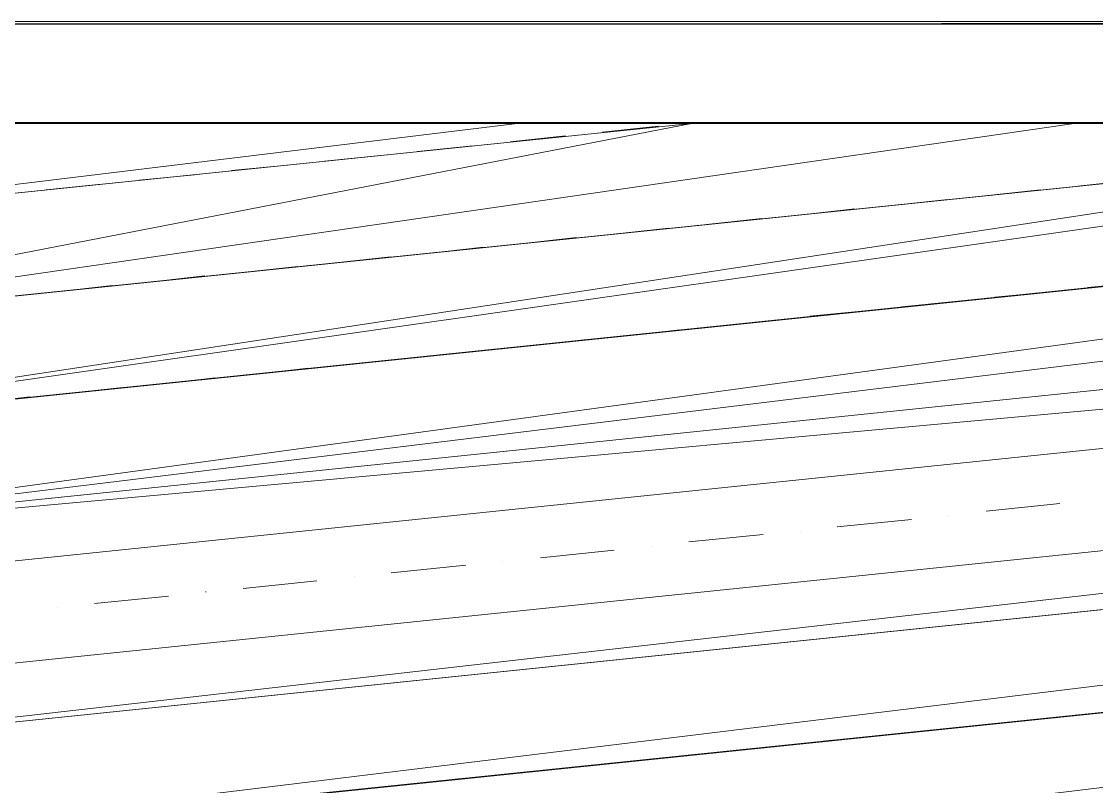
# Model space of a CAD drawing. Header units: inches. Extents: x -0.6 to 32.5, y 0.8 to 22.6.
# Drawn here: x 6.371 to 8.991, y 20.726 to 22.591 of the extents above; entities that cross this region are included whole.
import ezdxf

# ---------------------------------------------------------------- set-up
doc = ezdxf.new("R2010")
doc.units = ezdxf.units.IN
doc.header["$MEASUREMENT"] = 0
doc.layers.add('PDF_Geometry', color=7, linetype='Continuous', true_color=0xa5a5a5)

msp = doc.modelspace()

# ---------------------------------------------------------------- linework, layer by layer
at = {"layer": 'PDF_Geometry', "color": 7, "lineweight": 0}
for points in [[(32.4989, 22.5905), (0.6506, 22.5839), (0.6439, 22.5905), (32.4989, 22.5905)], [(32.4989, 22.5839), (32.4989, 22.5905), (0.6506, 22.5839), (32.4989, 22.5839)], [(27.7256, 16.1206), (27.7256, 22.3439), (0.8839, 22.3439), (0.8839, 16.1206), (27.7256, 16.1206)]]:
    msp.add_lwpolyline(points, dxfattribs=at)
at = {"layer": 'PDF_Geometry', "color": 7, "lineweight": 25}
msp.add_lwpolyline([(27.7256, 1.0256), (27.7256, 22.3439), (0.8839, 22.3439), (0.8839, 1.0256), (27.7256, 1.0256)], dxfattribs=at)
at = {"layer": 'PDF_Geometry', "color": 254, "lineweight": 0, "true_color": 0xdcdcdc}
for points in [[(5.0772, 22.0406), (5.2439, 21.8072), (8.0039, 22.3422), (5.0772, 22.0406)], [(5.1022, 21.7922), (5.2689, 21.5589), (10.4289, 22.3422), (5.1022, 21.7922)], [(5.1272, 21.5439), (5.2956, 21.3106), (12.8556, 22.3422), (5.1272, 21.5439)], [(15.2806, 22.3422), (16.6672, 22.3422), (5.1539, 21.2956), (15.2806, 22.3422)], [(16.6672, 22.3422), (5.1539, 21.2956), (5.1689, 21.1539), (16.6672, 22.3422)], [(5.2089, 20.7656), (18.9772, 22.3305), (5.1939, 20.9072), (5.2089, 20.7656)], [(18.9922, 22.1889), (5.2089, 20.7656), (18.9772, 22.3305), (18.9922, 22.1889)], [(5.2172, 22.0556), (5.5772, 22.3422), (7.5789, 22.3422), (5.2172, 22.0556)], [(7.5789, 22.3422), (8.0039, 22.3422), (5.2172, 22.0556), (7.5789, 22.3422)], [(5.2439, 21.8072), (8.0039, 22.3422), (8.9372, 22.3422), (5.2439, 21.8072)], [(8.9372, 22.3422), (10.4289, 22.3422), (5.2439, 21.8072), (8.9372, 22.3422)], [(5.2689, 21.5589), (10.4289, 22.3422), (10.7606, 22.3422), (5.2689, 21.5589)], [(5.2689, 21.5589), (11.7956, 22.2339), (10.7606, 22.3422), (5.2689, 21.5589)], [(5.2956, 21.3106), (12.8556, 22.3422), (13.7572, 22.3422), (5.2956, 21.3106)], [(13.7572, 22.3422), (15.2806, 22.3422), (5.2956, 21.3106), (13.7572, 22.3422)], [(18.8506, 22.1739), (5.2089, 20.7656), (5.3756, 20.5306), (18.8506, 22.1739)], [(18.8506, 22.1739), (19.0172, 21.9405), (5.3756, 20.5306), (18.8506, 22.1739)], [(5.2606, 20.2689), (19.0172, 21.9406), (5.2339, 20.5172), (5.2606, 20.2689)]]:
    msp.add_lwpolyline(points, dxfattribs=at)
at = {"layer": 'PDF_Geometry', "lineweight": 0}
for points in [[(5.1539, 21.2956), (15.2806, 22.3422)], [(5.1689, 21.1539), (16.6672, 22.3422)], [(5.1689, 21.1539), (16.6672, 22.3422)], [(5.1689, 21.1539), (16.6672, 22.3422)], [(5.1939, 20.9072), (18.9772, 22.3305)], [(7.7872, 22.3206), (7.9239, 22.3356)], [(7.5622, 22.2972), (7.6972, 22.3122)], [(7.3356, 22.2739), (7.4706, 22.2872)], [(7.1089, 22.2506), (7.2456, 22.2639)], [(6.8822, 22.2272), (7.0189, 22.2406)], [(6.6572, 22.2039), (6.7922, 22.2172)], [(8.9456, 22.1889), (9.0806, 22.2039)], [(5.2089, 20.7656), (18.9922, 22.1889)], [(6.4306, 22.1806), (6.5656, 22.1939)], [(8.7189, 22.1656), (8.8539, 22.1806)], [(8.4922, 22.1422), (8.6289, 22.1572)], [(8.2656, 22.1189), (8.4022, 22.1339)], [(8.0406, 22.0956), (8.1756, 22.1106)], [(7.8139, 22.0722), (7.9489, 22.0872)], [(7.5872, 22.0489), (7.7239, 22.0639)], [(7.1356, 22.0022), (7.2706, 22.0172)], [(7.3606, 22.0256), (7.4972, 22.0406)], [(6.9089, 21.9789), (7.0439, 21.9939)], [(6.6822, 21.9556), (6.8172, 21.9706)], [(6.4556, 21.9322), (6.5922, 21.9472)], [(8.9706, 21.9422), (9.1056, 21.9556)], [(8.7439, 21.9189), (8.8806, 21.9322)], [(8.2922, 21.8722), (8.4272, 21.8856)], [(8.5172, 21.8956), (8.6539, 21.9089)], [(8.0656, 21.8472), (8.2006, 21.8622)], [(7.8389, 21.8239), (7.9756, 21.8389)], [(7.6122, 21.8006), (7.7489, 21.8156)], [(7.3872, 21.7772), (7.5222, 21.7922)], [(7.1606, 21.7539), (7.2956, 21.7689)], [(6.9339, 21.7306), (7.0706, 21.7455)], [(6.7072, 21.7072), (6.8439, 21.7222)], [(6.2556, 21.6606), (6.3906, 21.6756)], [(6.4822, 21.6839), (6.6172, 21.6989)], [(8.7222, 21.3972), (8.9022, 21.4156)], [(8.6306, 21.3872), (8.6306, 21.3872)], [(8.3589, 21.3589), (8.5406, 21.3772)], [(7.9972, 21.3222), (8.1789, 21.3405)], [(8.2689, 21.3489), (8.2689, 21.3489)], [(7.9072, 21.3122), (7.9072, 21.3122)], [(7.6356, 21.2839), (7.8156, 21.3022)], [(7.2722, 21.2472), (7.4539, 21.2656)], [(7.5439, 21.2756), (7.5439, 21.2756)], [(7.1822, 21.2372), (7.1822, 21.2372)], [(6.9106, 21.2089), (7.0906, 21.2272)], [(6.5489, 21.1722), (6.7289, 21.1905)], [(6.8189, 21.2005), (6.8206, 21.2005)], [(6.4572, 21.1622), (6.4572, 21.1622)], [(8.8906, 20.8939), (9.0256, 20.9089)], [(8.4372, 20.8472), (8.5739, 20.8622)], [(8.6639, 20.8706), (8.7989, 20.8856)], [(8.2106, 20.8239), (8.3472, 20.8389)], [(7.9856, 20.8006), (8.1206, 20.8156)], [(7.7589, 20.7772), (7.8939, 20.7922)], [(7.5322, 20.7539), (7.6689, 20.7689)], [(7.3056, 20.7306), (7.4422, 20.7455)]]:
    msp.add_lwpolyline(points, dxfattribs=at)
at = {"layer": 'PDF_Geometry', "color": 9, "lineweight": 5, "true_color": 0xbababa}
msp.add_arc((177.93, -1576.9031), 1605.3676, 95.3686327, 96.3315584, dxfattribs=at)

doc.saveas('drawing.dxf')
